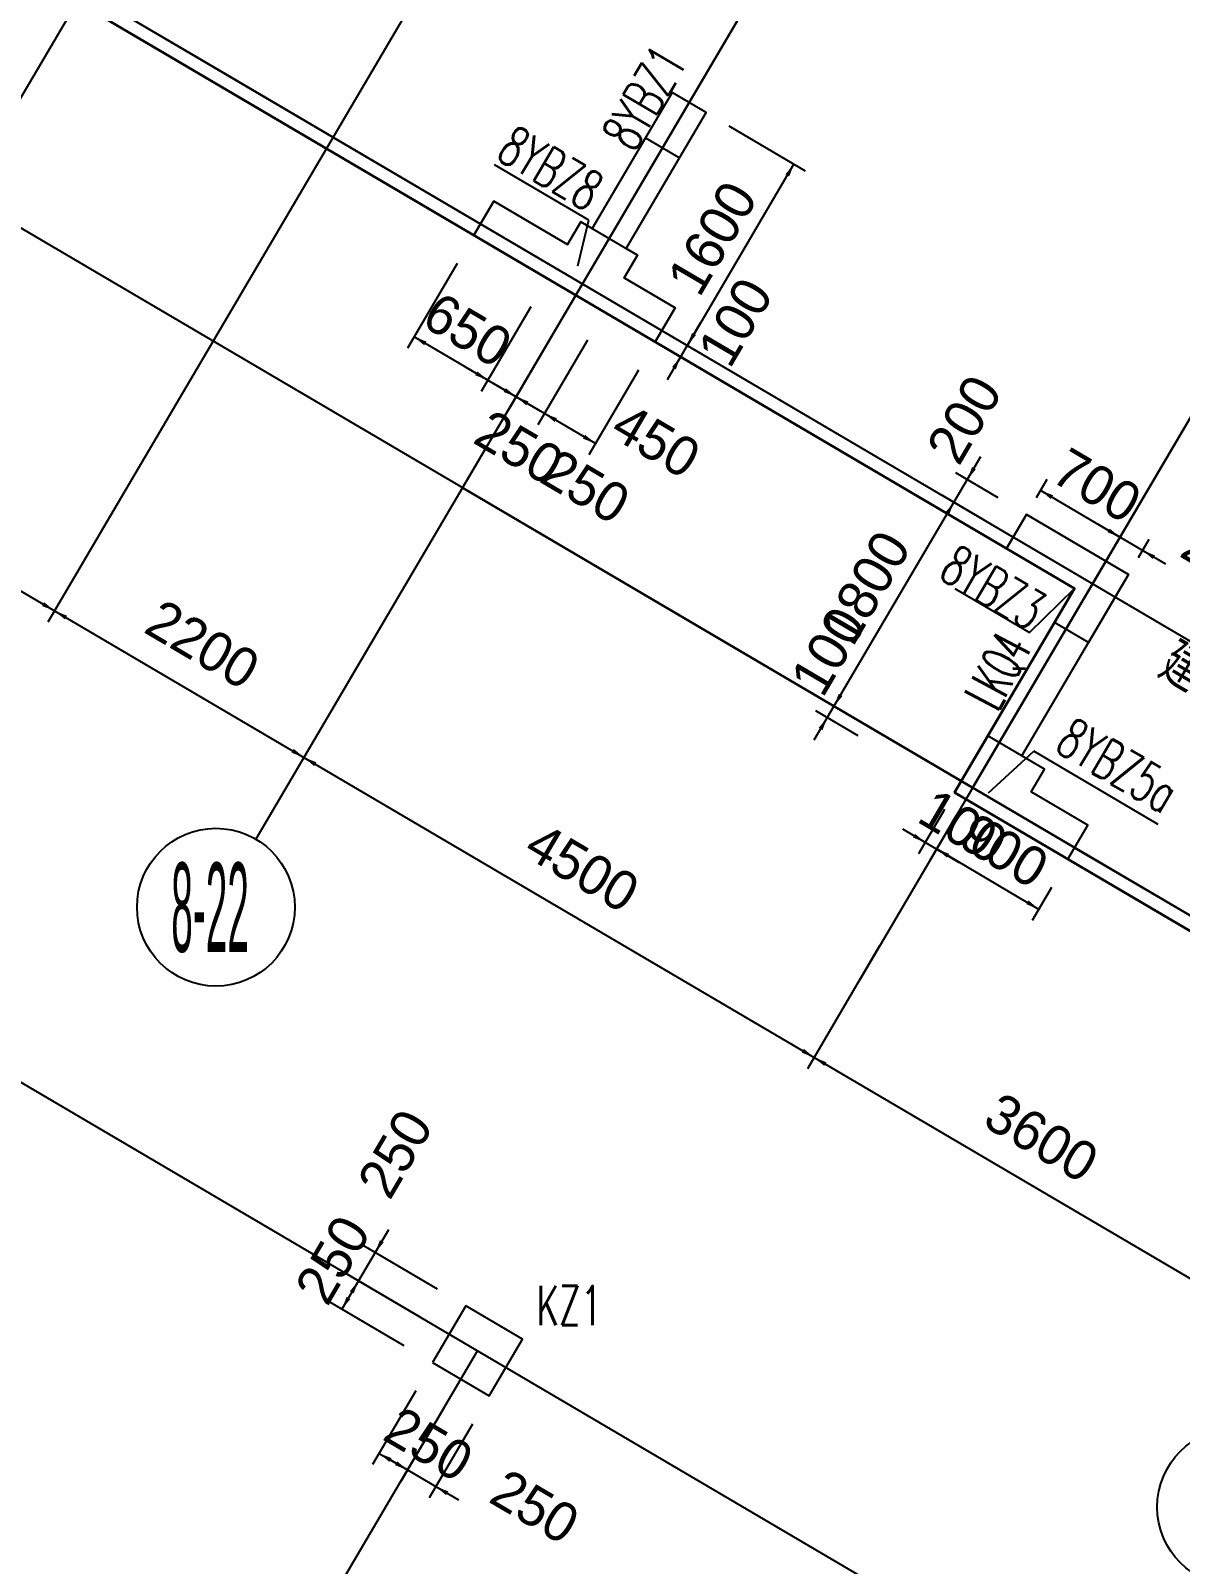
# Model space of a CAD drawing. Extents: x 19107 to 699106, y -67310 to 245688.
# Drawn here: x 616499 to 625241, y 153019 to 164682 of the extents above; entities that cross this region are included whole.
import ezdxf

# ---------------------------------------------------------------- set-up
doc = ezdxf.new("R2010")
doc.units = 0
doc.header["$LTSCALE"] = 100
doc.header["$MEASUREMENT"] = 0
for name, color, linetype in [('AXIS', 3, 'Continuous'), ('DIM', 3, 'Continuous'), ('DOTE', 253, 'Continuous'), ('L-AXIS', 3, 'Continuous'), ('Q-TEXT', 2, 'Continuous'), ('wall-主楼', 2, 'Continuous'), ('剪力墙开洞', 5, 'Continuous'), ('小尺寸', 4, 'Continuous'), ('网格', 253, 'Continuous')]:
    doc.layers.add(name, color=color, linetype=linetype)
doc.layers.add('Select Column Frame Line', color=7, linetype='Continuous', lineweight=0)
doc.layers.add('Select Column Frame Position', color=7, linetype='Continuous', lineweight=0)
doc.styles.get("Standard").update_dxf_attribs({"font": 'standard'})
doc.styles.add('汉字', font='汉字')
doc.dimstyles.get("Standard").update_dxf_attribs({"dimtxt": 300, "dimasz": 100, "dimexe": 100, "dimexo": 250, "dimgap": 100, "dimtad": 0, "dimtoh": 1, "dimdec": 0, "dimdsep": 46, "dimcen": 0.09, "dimclrt": 7, "dimadec": 0, "dimazin": 0, "dimtfac": 1, "dimtdec": 4, "dimtofl": 0, "dimtmove": 0, "dimatfit": 3, "dimfxl": 1, "dimtolj": 1, "dimtzin": 0, "dimarcsym": 0})

# ---------------------------------------------------------------- blocks, each defined once
blk = doc.blocks.new('_AXISO')
blk.add_circle((0, 0), 0.5)
blk = doc.blocks.new('*D292')
at = {"layer": 'L-AXIS', "color": 0, "linetype": 'ByBlock', "lineweight": -2}
for p, q in [((617179, 161118), (616629, 160183)), ((616680, 160270), (618577, 159155)), ((619075, 160003), (618526, 159068))]:
    blk.add_line(p, q, dxfattribs=at)
for points in [[(616680, 160270), (616775, 160233), (616758, 160205)], [(618577, 159155), (618482, 159191), (618499, 159220)]]:
    blk.add_solid(points, dxfattribs=at)
at = {"layer": 'L-AXIS', "color": 7, "linetype": 'Continuous', "lineweight": -2, "insert": (617806, 160014), "char_height": 300, "width": 780, "attachment_point": 5, "rotation": 329.5454, "style": '汉字'}
blk.add_mtext('2200', dxfattribs=at)
blk = doc.blocks.new('*D2284')
at = {"layer": 'L-AXIS', "color": 0, "linetype": 'ByBlock', "lineweight": -2}
for p, q in [((615282, 162233), (614733, 161298)), ((614784, 161385), (616680, 160270)), ((617179, 161118), (616629, 160183))]:
    blk.add_line(p, q, dxfattribs=at)
for points in [[(614784, 161385), (614878, 161348), (614861, 161320)], [(616680, 160270), (616585, 160306), (616602, 160335)]]:
    blk.add_solid(points, dxfattribs=at)
at = {"layer": 'L-AXIS', "color": 7, "linetype": 'Continuous', "lineweight": -2, "insert": (615454, 160556), "char_height": 300, "width": 780, "attachment_point": 5, "rotation": 329.5454, "style": '汉字'}
blk.add_mtext('2200', dxfattribs=at)
blk = doc.blocks.new('*D627')
at = {"layer": 'L-AXIS', "color": 0, "linetype": 'ByBlock', "lineweight": -2}
for p, q in [((622954, 157722), (622405, 156787)), ((622456, 156874), (625559, 155049)), ((626058, 155897), (625508, 154963))]:
    blk.add_line(p, q, dxfattribs=at)
for points in [[(622456, 156874), (622550, 156837), (622533, 156809)], [(625559, 155049), (625464, 155085), (625481, 155114)]]:
    blk.add_solid(points, dxfattribs=at)
at = {"layer": 'L-AXIS', "color": 7, "linetype": 'Continuous', "lineweight": -2, "insert": (624185, 156263), "char_height": 300, "width": 775, "attachment_point": 5, "rotation": 329.5454, "style": '汉字'}
blk.add_mtext('3600', dxfattribs=at)
blk = doc.blocks.new('*D1301')
at = {"layer": 'L-AXIS', "color": 0, "linetype": 'ByBlock', "lineweight": -2}
for p, q in [((619075, 160003), (618526, 159068)), ((618577, 159155), (622456, 156874)), ((622954, 157722), (622405, 156787))]:
    blk.add_line(p, q, dxfattribs=at)
for points in [[(618577, 159155), (618671, 159118), (618654, 159089)], [(622456, 156874), (622361, 156910), (622378, 156939)]]:
    blk.add_solid(points, dxfattribs=at)
at = {"layer": 'L-AXIS', "color": 7, "linetype": 'Continuous', "lineweight": -2, "insert": (620693, 158316), "char_height": 300, "width": 790, "attachment_point": 5, "rotation": 329.5454, "style": '汉字'}
blk.add_mtext('4500', dxfattribs=at)
blk = doc.blocks.new('*D850')
at = {"layer": '小尺寸', "color": 0, "linetype": 'ByBlock', "lineweight": -2}
for p, q in [((621340, 162029), (621593, 162460)), ((621514, 162275), (621578, 162237)), ((621463, 162189), (621528, 162151))]:
    blk.add_line(p, q, dxfattribs=at)
for points in [[(621492, 162288), (621528, 162383), (621557, 162366)], [(621441, 162202), (621405, 162107), (621376, 162124)]]:
    blk.add_solid(points, dxfattribs=at)
at = {"layer": '小尺寸', "color": 7, "linetype": 'Continuous', "lineweight": -2, "insert": (621857, 162466), "char_height": 300, "width": 476.67, "attachment_point": 5, "rotation": 59.5454, "style": '汉字'}
blk.add_mtext('100', dxfattribs=at)
blk = doc.blocks.new('*D3827')
at = {"layer": '小尺寸', "color": 0, "linetype": 'ByBlock', "lineweight": -2}
for p, q in [((621807, 163959), (622389, 163616)), ((621492, 162288), (622303, 163667)), ((621514, 162275), (621578, 162237))]:
    blk.add_line(p, q, dxfattribs=at)
for points in [[(622303, 163667), (622267, 163573), (622238, 163589)], [(621492, 162288), (621528, 162383), (621557, 162366)]]:
    blk.add_solid(points, dxfattribs=at)
at = {"layer": '小尺寸', "color": 7, "linetype": 'Continuous', "lineweight": -2, "insert": (621682, 163104), "char_height": 300, "width": 685, "attachment_point": 5, "rotation": 59.5454, "style": '汉字'}
blk.add_mtext('1600', dxfattribs=at)
blk = doc.blocks.new('*D14')
at = {"layer": '小尺寸', "color": 0, "linetype": 'ByBlock', "lineweight": -2}
for p, q in [((620733, 162328), (620354, 161685)), ((621121, 162100), (620742, 161457)), ((620793, 161543), (620405, 161771))]:
    blk.add_line(p, q, dxfattribs=at)
for points in [[(620405, 161771), (620500, 161735), (620483, 161706)], [(620793, 161543), (620698, 161579), (620715, 161608)]]:
    blk.add_solid(points, dxfattribs=at)
at = {"layer": '小尺寸', "color": 7, "linetype": 'Continuous', "lineweight": -2, "insert": (621254, 161562), "char_height": 300, "width": 576.67, "attachment_point": 5, "rotation": 329.5454, "style": '汉字'}
blk.add_mtext('450', dxfattribs=at)
blk = doc.blocks.new('*D353')
at = {"layer": '小尺寸', "color": 0, "linetype": 'ByBlock', "lineweight": -2}
for p, q in [((620517, 162455), (620139, 161812)), ((620733, 162328), (620354, 161685)), ((620577, 161670), (620017, 161999))]:
    blk.add_line(p, q, dxfattribs=at)
for points in [[(620190, 161898), (620095, 161934), (620112, 161963)], [(620405, 161771), (620500, 161735), (620483, 161706)]]:
    blk.add_solid(points, dxfattribs=at)
at = {"layer": '小尺寸', "color": 7, "linetype": 'Continuous', "lineweight": -2, "insert": (620718, 161215), "char_height": 300, "width": 566.67, "attachment_point": 5, "rotation": 329.5454, "style": '汉字'}
blk.add_mtext('250', dxfattribs=at)
blk = doc.blocks.new('*D676')
at = {"layer": '小尺寸', "color": 0, "linetype": 'ByBlock', "lineweight": -2}
for p, q in [((619741, 162911), (619363, 162268)), ((620302, 162582), (619923, 161938)), ((619974, 162025), (619414, 162354))]:
    blk.add_line(p, q, dxfattribs=at)
for points in [[(619414, 162354), (619508, 162318), (619491, 162289)], [(619974, 162025), (619879, 162061), (619896, 162090)]]:
    blk.add_solid(points, dxfattribs=at)
at = {"layer": '小尺寸', "color": 7, "linetype": 'Continuous', "lineweight": -2, "insert": (619821, 162405), "char_height": 300, "width": 556.67, "attachment_point": 5, "rotation": 329.5454, "style": '汉字'}
blk.add_mtext('650', dxfattribs=at)
blk = doc.blocks.new('*D1005')
at = {"layer": '小尺寸', "color": 0, "linetype": 'ByBlock', "lineweight": -2}
for p, q in [((620302, 162582), (619923, 161938)), ((620517, 162455), (620139, 161812)), ((619802, 162126), (620362, 161796))]:
    blk.add_line(p, q, dxfattribs=at)
for points in [[(619974, 162025), (619879, 162061), (619896, 162090)], [(620190, 161898), (620284, 161862), (620267, 161833)]]:
    blk.add_solid(points, dxfattribs=at)
at = {"layer": '小尺寸', "color": 7, "linetype": 'Continuous', "lineweight": -2, "insert": (620213, 161512), "char_height": 300, "width": 566.67, "attachment_point": 5, "rotation": 329.5454, "style": '汉字'}
blk.add_mtext('250', dxfattribs=at)
blk = doc.blocks.new('*D551')
at = {"layer": '小尺寸', "color": 0, "linetype": 'ByBlock', "lineweight": -2}
for p, q in [((623448, 158759), (623251, 158423)), ((623535, 158709), (623337, 158372)), ((623129, 158611), (623560, 158357))]:
    blk.add_line(p, q, dxfattribs=at)
for points in [[(623301, 158509), (623207, 158546), (623224, 158574)], [(623388, 158459), (623482, 158422), (623465, 158394)]]:
    blk.add_solid(points, dxfattribs=at)
at = {"layer": '小尺寸', "color": 7, "linetype": 'Continuous', "lineweight": -2, "insert": (623589, 158630), "char_height": 300, "width": 476.67, "attachment_point": 5, "rotation": 329.5454, "style": '汉字'}
blk.add_mtext('100', dxfattribs=at)
blk = doc.blocks.new('*D885')
at = {"layer": '小尺寸', "color": 0, "linetype": 'ByBlock', "lineweight": -2}
for p, q in [((623535, 158709), (623337, 158372)), ((623388, 158459), (624163, 158002)), ((624260, 158166), (624113, 157916))]:
    blk.add_line(p, q, dxfattribs=at)
for points in [[(623388, 158459), (623482, 158422), (623465, 158394)], [(624163, 158002), (624069, 158039), (624086, 158068)]]:
    blk.add_solid(points, dxfattribs=at)
at = {"layer": '小尺寸', "color": 7, "linetype": 'Continuous', "lineweight": -2, "insert": (623902, 158446), "char_height": 300, "width": 556.67, "attachment_point": 5, "rotation": 329.5454, "style": '汉字'}
blk.add_mtext('900', dxfattribs=at)
blk = doc.blocks.new('*D1212')
at = {"layer": '小尺寸', "color": 0, "linetype": 'ByBlock', "lineweight": -2}
for p, q in [((623722, 161441), (623418, 160924)), ((623856, 161130), (623534, 161319)), ((623755, 160957), (623433, 161147))]:
    blk.add_line(p, q, dxfattribs=at)
for points in [[(623621, 161268), (623657, 161363), (623686, 161346)], [(623519, 161096), (623483, 161001), (623454, 161018)]]:
    blk.add_solid(points, dxfattribs=at)
at = {"layer": '小尺寸', "color": 7, "linetype": 'Continuous', "lineweight": -2, "insert": (623599, 161726), "char_height": 300, "width": 566.67, "attachment_point": 5, "rotation": 59.5454, "style": '汉字'}
blk.add_mtext('200', dxfattribs=at)
blk = doc.blocks.new('*D4192')
at = {"layer": '小尺寸', "color": 0, "linetype": 'ByBlock', "lineweight": -2}
for p, q in [((623519, 161096), (622607, 159544)), ((623755, 160957), (623433, 161147)), ((622842, 159406), (622521, 159595))]:
    blk.add_line(p, q, dxfattribs=at)
for points in [[(623519, 161096), (623483, 161001), (623454, 161018)], [(622607, 159544), (622643, 159639), (622672, 159622)]]:
    blk.add_solid(points, dxfattribs=at)
at = {"layer": '小尺寸', "color": 7, "linetype": 'Continuous', "lineweight": -2, "insert": (622848, 160447), "char_height": 300, "width": 690, "attachment_point": 5, "rotation": 59.5454, "style": '汉字'}
blk.add_mtext('1800', dxfattribs=at)
blk = doc.blocks.new('*D4534')
at = {"layer": '小尺寸', "color": 0, "linetype": 'ByBlock', "lineweight": -2}
for p, q in [((622708, 159717), (622455, 159286)), ((622842, 159406), (622521, 159595)), ((622792, 159320), (622470, 159509))]:
    blk.add_line(p, q, dxfattribs=at)
for points in [[(622607, 159544), (622643, 159639), (622672, 159622)], [(622556, 159458), (622520, 159363), (622491, 159380)]]:
    blk.add_solid(points, dxfattribs=at)
at = {"layer": '小尺寸', "color": 7, "linetype": 'Continuous', "lineweight": -2, "insert": (622563, 159963), "char_height": 300, "width": 476.67, "attachment_point": 5, "rotation": 59.5454, "style": '汉字'}
blk.add_mtext('100', dxfattribs=at)
blk = doc.blocks.new('*D4868')
at = {"layer": '小尺寸', "color": 0, "linetype": 'ByBlock', "lineweight": -2}
for p, q in [((624148, 161132), (624229, 161271)), ((624179, 161185), (624782, 160830)), ((624751, 160778), (624833, 160916))]:
    blk.add_line(p, q, dxfattribs=at)
for points in [[(624179, 161185), (624273, 161149), (624256, 161120)], [(624782, 160830), (624687, 160867), (624704, 160895)]]:
    blk.add_solid(points, dxfattribs=at)
at = {"layer": '小尺寸', "color": 7, "linetype": 'Continuous', "lineweight": -2, "insert": (624607, 161223), "char_height": 300, "width": 566.67, "attachment_point": 5, "rotation": 329.5454, "style": '汉字'}
blk.add_mtext('700', dxfattribs=at)
blk = doc.blocks.new('*D5205')
at = {"layer": '小尺寸', "color": 0, "linetype": 'ByBlock', "lineweight": -2}
for p, q in [((624610, 160932), (625127, 160627)), ((624751, 160778), (624833, 160916)), ((624924, 160676), (625005, 160815))]:
    blk.add_line(p, q, dxfattribs=at)
for points in [[(624782, 160830), (624687, 160867), (624704, 160895)], [(624954, 160729), (625049, 160692), (625032, 160664)]]:
    blk.add_solid(points, dxfattribs=at)
at = {"layer": '小尺寸', "color": 7, "linetype": 'Continuous', "lineweight": -2, "insert": (625586, 160648), "char_height": 300, "width": 566.67, "attachment_point": 5, "rotation": 329.5454, "style": '汉字'}
blk.add_mtext('200', dxfattribs=at)
blk = doc.blocks.new('*D4170')
at = {"layer": 'DIM', "color": 0, "linetype": 'ByBlock', "lineweight": -2}
for p, q in [((619219, 155562), (618890, 155002)), ((619592, 155111), (619032, 155440)), ((619465, 154895), (618905, 155225))]:
    blk.add_line(p, q, dxfattribs=at)
for points in [[(619118, 155390), (619154, 155484), (619183, 155467)], [(618991, 155174), (618955, 155079), (618926, 155096)]]:
    blk.add_solid(points, dxfattribs=at)
at = {"layer": 'DIM', "color": 7, "linetype": 'Continuous', "lineweight": -2, "insert": (619271, 156142), "char_height": 300, "width": 566.67, "attachment_point": 5, "rotation": 59.5454, "style": '汉字'}
blk.add_mtext('250', dxfattribs=at)
blk = doc.blocks.new('*D4502')
at = {"layer": 'DIM', "color": 0, "linetype": 'ByBlock', "lineweight": -2}
for p, q in [((618991, 155174), (618864, 154959)), ((619465, 154895), (618905, 155225)), ((619339, 154680), (618778, 155009))]:
    blk.add_line(p, q, dxfattribs=at)
for points in [[(618991, 155174), (618955, 155079), (618926, 155096)], [(618864, 154959), (618901, 155053), (618930, 155036)]]:
    blk.add_solid(points, dxfattribs=at)
at = {"layer": 'DIM', "color": 7, "linetype": 'Continuous', "lineweight": -2, "insert": (618796, 155335), "char_height": 300, "width": 566.67, "attachment_point": 5, "rotation": 59.5454, "style": '汉字'}
blk.add_mtext('250', dxfattribs=at)
blk = doc.blocks.new('*D2220')
at = {"layer": 'DIM', "color": 0, "linetype": 'ByBlock', "lineweight": -2}
for p, q in [((619427, 154338), (619098, 153777)), ((619643, 154211), (619313, 153650)), ((619149, 153863), (619364, 153737))]:
    blk.add_line(p, q, dxfattribs=at)
for points in [[(619149, 153863), (619243, 153827), (619226, 153798)], [(619364, 153737), (619269, 153773), (619286, 153802)]]:
    blk.add_solid(points, dxfattribs=at)
at = {"layer": 'DIM', "color": 7, "linetype": 'Continuous', "lineweight": -2, "insert": (619526, 153932), "char_height": 300, "width": 566.67, "attachment_point": 5, "rotation": 329.5454, "style": '汉字'}
blk.add_mtext('250', dxfattribs=at)
blk = doc.blocks.new('*D2523')
at = {"layer": 'DIM', "color": 0, "linetype": 'ByBlock', "lineweight": -2}
for p, q in [((619643, 154211), (619313, 153650)), ((619858, 154084), (619529, 153524)), ((619192, 153838), (619752, 153509))]:
    blk.add_line(p, q, dxfattribs=at)
for points in [[(619364, 153737), (619269, 153773), (619286, 153802)], [(619580, 153610), (619674, 153574), (619657, 153545)]]:
    blk.add_solid(points, dxfattribs=at)
at = {"layer": 'DIM', "color": 7, "linetype": 'Continuous', "lineweight": -2, "insert": (620333, 153457), "char_height": 300, "width": 566.67, "attachment_point": 5, "rotation": 329.5454, "style": '汉字'}
blk.add_mtext('250', dxfattribs=at)

msp = doc.modelspace()

# ---------------------------------------------------------------- linework, layer by layer
at = {"color": 6, "lineweight": 30}
msp.add_lwpolyline([(611161.6, 168246), (624436.4, 160440.7), (623524.5, 158888.8), (626802, 156961.7), (628930.7, 160582.3), (629706.6, 160126.1), (633303.1, 166247.8), (625803.9, 170657.2), (626716.2, 172208.8), (624819.7, 173323.9), (625782.8, 174961.8), (623196.7, 176482.4), (622233.6, 174844.5), (620337.2, 175959.6), (619424.8, 174407.9), (609339.1, 180338.1)], dxfattribs=at)
at = {"layer": 'DOTE'}
for p, q in [((645210.3, 146254), (583882.9, 182313.2)), ((621007.2, 171969.4), (615133.3, 161979.5)), ((622903.7, 170854.4), (617029.8, 160864.4)), ((611126.1, 168382.9), (633505.6, 155224.2)), ((623583.7, 167670.4), (618926.2, 159749.3)), ((626702.5, 164096.5), (622805.4, 157468.5)), ((650020.1, 136929.7), (605931.4, 162852.9)), ((608711.1, 135618.7), (619896.3, 154641.8))]:
    msp.add_line(p, q, dxfattribs=at)
at = {"layer": 'L-AXIS'}
msp.add_line((619201.9, 160218.1), (618211.2, 158533.3), dxfattribs=at)
at = {"layer": 'Select Column Frame Line', "color": 200, "linetype": 'Continuous', "lineweight": -3}
for p, q in [((620743.4, 163240.8), (620026.5, 163662.4)), ((620659.1, 162893.7), (620743.4, 163240.8)), ((623525.3, 160438.5), (624093.7, 160104.3)), ((624093.7, 160104.3), (624436.8, 160440.5)), ((623783.1, 158885.7), (624125.8, 159202.5)), ((625072.2, 158646), (624125.8, 159202.5))]:
    msp.add_line(p, q, dxfattribs=at)
at = {"layer": 'Select Column Frame Position', "color": 235, "linetype": 'Continuous', "lineweight": -3}
for points in [[(621376.3, 164212.1), (621173.5, 163867.3), (621432.1, 163715.2), (621634.9, 164060), (621376.3, 164212.1)], [(621399.4, 162574.4), (621247.3, 162315.8), (619868.1, 163126.8), (620020.1, 163385.4), (620580.4, 163055.9), (620681.8, 163228.3), (621112.8, 162974.9), (621011.5, 162802.5), (621399.4, 162574.4)], [(624847.5, 160547), (624543.4, 160029.8), (624284.8, 160181.8), (624436.8, 160440.5), (623919.6, 160744.6), (624071.7, 161003.2), (624847.5, 160547)], [(623777.9, 159319.8), (623524.5, 158888.8), (624386.5, 158381.9), (624538.6, 158640.6), (624107.6, 158894), (624208.9, 159066.4), (623777.9, 159319.8)]]:
    msp.add_lwpolyline(points, dxfattribs=at)
at = {"layer": 'Select Column Frame Position', "color": 7, "linetype": 'Continuous', "lineweight": -3}
msp.add_lwpolyline([(619554.1, 154553), (619985.1, 154299.6), (620238.5, 154730.6), (619807.5, 154984), (619554.1, 154553)], dxfattribs=at)
at = {"layer": 'wall-主楼'}
for points in [[(621112.8, 162974.9), (621026.6, 163025.6), (621634.9, 164060), (621376.3, 164212.1), (620768, 163177.7), (620681.8, 163228.3), (620580.5, 163055.9), (620019.7, 163385.6), (619867.7, 163127), (621247.3, 162315.8), (621399.4, 162574.4), (621011.5, 162802.5)], [(624208.9, 159066.4), (624036.5, 159167.8), (624847.5, 160547), (624071.7, 161003.2), (623919.6, 160744.6), (624436.8, 160440.5), (623524.5, 158888.8), (624386.5, 158381.9), (624538.6, 158640.6), (624107.6, 158894)]]:
    msp.add_lwpolyline(points, close=True, dxfattribs=at)
at = {"layer": '网格'}
for p, q in [((621505.6, 164136.1), (622823.4, 166377.4)), ((615781, 165645.9), (617849.9, 164429.4)), ((617849.9, 164429.4), (619918.8, 163213)), ((620694.6, 162756.8), (621505.6, 164136.1)), ((619918.8, 163213), (620694.6, 162756.8)), ((619782.3, 161205.2), (620694.6, 162756.8)), ((620694.6, 162756.8), (621298, 162402)), ((624573.7, 160476), (625790.2, 162544.8)), ((621298, 162402), (623970.3, 160830.8)), ((619782.3, 161205.2), (623661.4, 158924.3)), ((624573.7, 160476), (623970.3, 160830.8)), ((623661.4, 158924.3), (624573.7, 160476)), ((624437.2, 158468.1), (623661.4, 158924.3)), ((624437.2, 158468.1), (625988.9, 157555.8))]:
    msp.add_line(p, q, dxfattribs=at)

# ---------------------------------------------------------------- block references
at = {"layer": 'AXIS'}
ref = msp.add_blockref('_AXISO', (617907.1, 158016), dxfattribs=dict(at, xscale=1200.000000000114, yscale=1200, rotation=359.9996457873818))
ref.add_attrib('A', '8-22', (617567.7, 157676.6), dxfattribs={"height": 678.82, "style": '汉字', "width": 0.325})
ref = msp.add_blockref('_AXISO', (625665.4, 153454.3), dxfattribs=dict(at, xscale=1200.000000000114, yscale=1200, rotation=359.9996457873818))
ref.add_attrib('A', '8-27', (625326, 153114.9), dxfattribs={"height": 678.82, "style": '汉字', "width": 0.325})

# ---------------------------------------------------------------- texts
at = {"color": 200, "linetype": 'Continuous', "lineweight": -3, "width": 0.7}
for s, rotation, p in [('8YBZ1', 59.54537, (621089.2, 163747.2)), ('8YBZ8', 329.54537, (620027.2, 163713.1)), ('8YBZ3', 329.54537, (623391.7, 160525)), ('8YBZ5a', 329.54537, (624274.7, 159210.6))]:
    msp.add_text(s, height=300, rotation=rotation, dxfattribs=at).set_placement(p)
msp.add_text('KZ1', height=300, dxfattribs=at).set_placement((620344.6, 154836.7))
at = {"layer": 'Q-TEXT', "color": 3, "width": 0.6}
msp.add_text('LKQ4', height=300, rotation=61.98936, dxfattribs=at).set_placement((623852.8, 159493.8))
at = {"layer": '剪力墙开洞', "width": 0.7}
msp.add_text('建筑地面标高+0.400m', height=300, rotation=329.54537, dxfattribs=at).set_placement((625063.1, 159800.4))

# ---------------------------------------------------------------- dimensions: what is measured, and where the dimension line sits
at = {"layer": 'DIM', "color": 200}
for p1, p2, picture, middle in [((619807.5, 154984), (619680.8, 154768.5), '*D4170', (619012.9, 155704.2)), ((619680.8, 154768.5), (619554.1, 154553), '*D4502', (618538.4, 154897.2)), ((619554.1, 154553), (619769.6, 154426.3), '*D2220', (619087.3, 154189.4)), ((619769.6, 154426.3), (619985.1, 154299.6), '*D2523', (619894.3, 153714.9))]:
    dim = msp.add_aligned_dim(p1=p1, p2=p2, distance=-800, dimstyle='Standard', dxfattribs=at)
    dim.commit()
    dim.dimension.update_dxf_attribs({"geometry": picture, "text_midpoint": middle})
at = {"layer": 'L-AXIS'}
for base, p1, p2, picture, middle in [((616680, 160269.6), (615408.9, 162448.2), (617305.4, 161333.1), '*D2284', (615453.7, 160555.7)), ((618576.5, 159154.5), (617305.4, 161333.1), (619201.9, 160218.1), '*D292', (617805.7, 160013.8)), ((622455.6, 156873.7), (619201.9, 160218.1), (623081, 157937.2), '*D1301', (620693.5, 158315.8)), ((625559, 155049), (623081, 157937.2), (626184.3, 156112.5), '*D627', (624184.7, 156263))]:
    dim = msp.add_linear_dim(base=base, p1=p1, p2=p2, angle=329.54537, dimstyle='Standard', dxfattribs=at)
    dim.commit()
    dim.dimension.update_dxf_attribs({"geometry": picture, "text_midpoint": middle})
at = {"layer": '小尺寸'}
for base, p1, p2, angle, picture, middle in [((622303.1, 163667.1), (621298, 162402), (621591.8, 164085.4), 59.54537, '*D3827', (621682.1, 163104.2)), ((619413.7, 162354), (620428.4, 162797.3), (619868.1, 163126.8), 149.54537, '*D676', (619820.6, 162404.8)), ((620189.5, 161897.8), (620428.4, 162797.3), (620643.9, 162670.6), 329.54537, '*D1005', (619774.5, 161769.9)), ((621492.1, 162287.9), (621247.3, 162315.8), (621298, 162402), 59.54537, '*D850', (621660.1, 162131.1)), ((620189.5, 161897.8), (620859.4, 162543.9), (620643.9, 162670.6), 149.54537, '*D353', (620279.5, 161472.9)), ((620405, 161771.1), (621247.3, 162315.8), (620859.4, 162543.9), 149.54537, '*D14', (620725.7, 161872.6)), ((623519.2, 161096), (624071.7, 161003.2), (623970.3, 160830.8), 59.54537, '*D1212', (623354.4, 161308.9)), ((624782, 160830.2), (624021, 160917), (624624.4, 160562.2), 329.54537, '*D4868', (624607, 161223.1)), ((622606.9, 159544.3), (623970.3, 160830.8), (623058, 159279.1), 59.54537, '*D4192', (622847.6, 160446.9)), ((624954.4, 160728.8), (624624.4, 160562.2), (624796.8, 160460.8), 329.54537, '*D5205', (625169, 160892.7)), ((622556.2, 159458.1), (623058, 159279.1), (623007.3, 159192.9), 59.54537, '*D4534', (622366.1, 159627.9)), ((623387.6, 158458.7), (623575.2, 158975), (623661.4, 158924.3), 329.54537, '*D551', (623254, 158827.2)), ((624163.4, 158002.5), (623661.4, 158924.3), (624386.5, 158381.9), 329.54537, '*D885', (623902.2, 158446.1))]:
    dim = msp.add_linear_dim(base=base, p1=p1, p2=p2, angle=angle, dimstyle='Standard', dxfattribs=at)
    dim.commit()
    dim.dimension.update_dxf_attribs({"geometry": picture, "text_midpoint": middle})

doc.saveas('drawing.dxf')
